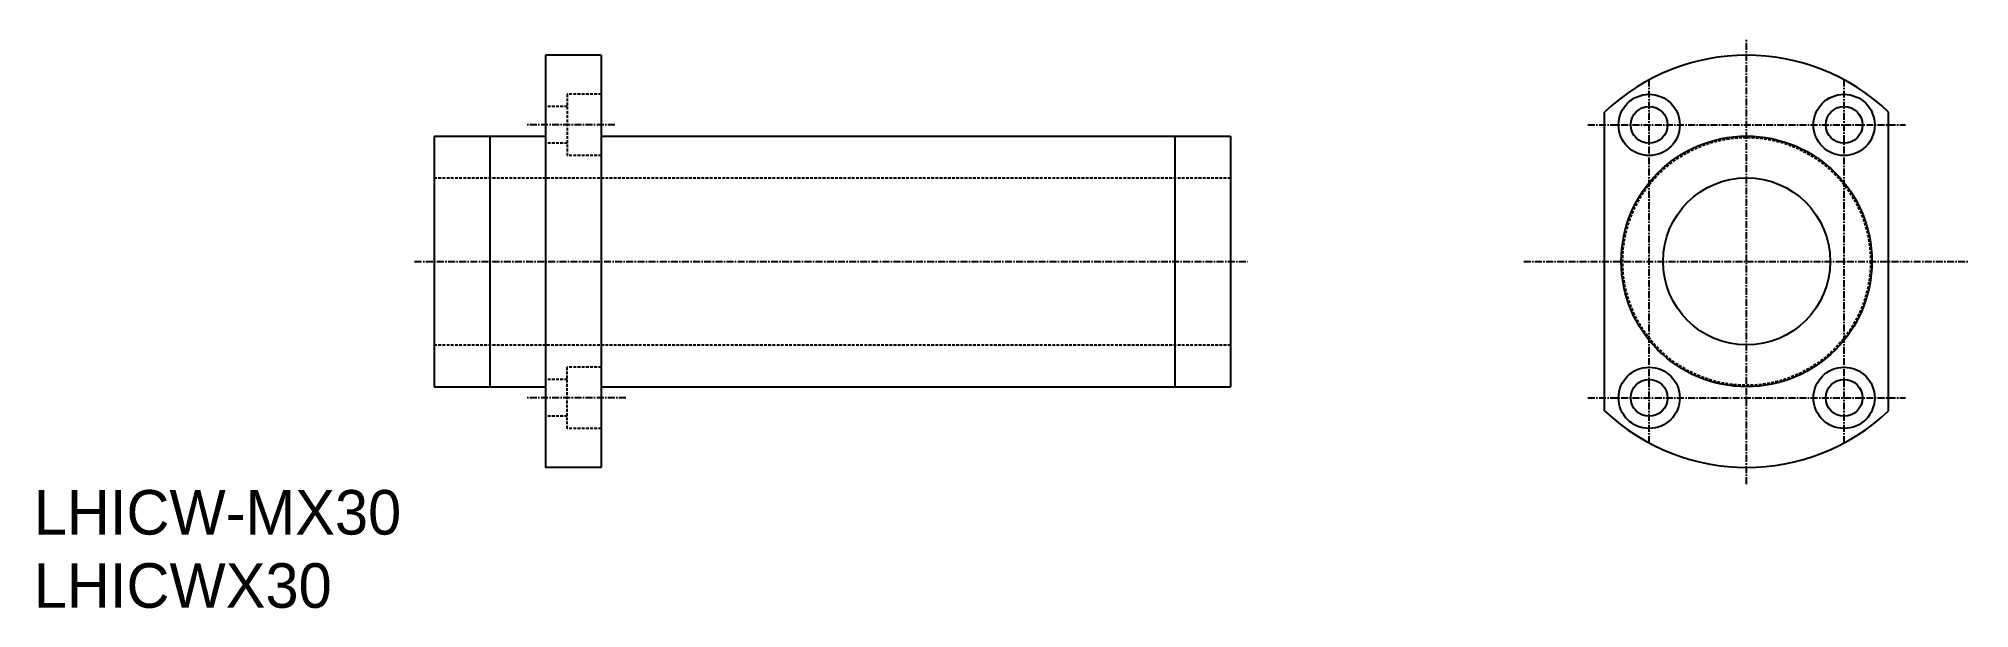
# Model space of a CAD drawing. Extents: x 114 to 461, y 156 to 258.
import ezdxf

# ---------------------------------------------------------------- set-up
doc = ezdxf.new("R2010")
doc.units = 0
doc.linetypes.add('CENTER', pattern=[2, 1.25, -0.25, 0.25, -0.25])
doc.linetypes.add('DASHED', pattern=[0.75, 0.5, -0.25])
doc.layers.get('0').update_dxf_attribs({"linetype": 'CONTINUOUS'})
doc.layers.add('CENTER', color=1, linetype='CENTER')

msp = doc.modelspace()

# ---------------------------------------------------------------- linework, layer by layer
at = {"color": 7, "linetype": 'CONTINUOUS'}
for p, q in [((215.08, 255.36), (205.08, 255.36)), ((205.08, 255.36), (205.08, 181.36)), ((215.08, 255.36), (215.08, 181.36)), ((395.23, 191.55), (395.23, 245.17)), ((446.23, 191.55), (446.23, 245.17)), ((185.08, 240.86), (185.08, 195.86)), ((185.08, 240.86), (205.08, 240.86)), ((195.08, 240.86), (195.08, 195.86)), ((215.08, 240.86), (328.08, 240.86)), ((318.08, 240.86), (318.08, 195.86)), ((328.08, 240.86), (328.08, 195.86)), ((185.08, 195.86), (205.08, 195.86)), ((215.08, 195.86), (328.08, 195.86)), ((215.08, 181.36), (205.08, 181.36))]:
    msp.add_line(p, q, dxfattribs=at)
at = {"color": 3, "linetype": 'DASHED'}
for p, q in [((208.98, 246.16), (205.08, 246.16)), ((215.08, 248.36), (208.98, 248.36)), ((208.98, 248.36), (208.98, 237.36)), ((208.98, 239.56), (205.08, 239.56)), ((215.08, 237.36), (208.98, 237.36)), ((185.08, 233.36), (328.08, 233.36)), ((185.08, 203.36), (328.08, 203.36)), ((208.98, 188.36), (208.98, 199.36)), ((215.08, 199.36), (208.98, 199.36)), ((208.98, 197.16), (205.08, 197.16)), ((208.98, 190.56), (205.08, 190.56)), ((215.08, 188.36), (208.98, 188.36))]:
    msp.add_line(p, q, dxfattribs=at)
at = {"color": 7, "linetype": 'CONTINUOUS'}
for centre, radius in [((403.23, 242.86), 5.5), ((403.23, 242.86), 3.3), ((438.23, 242.86), 5.5), ((438.23, 242.86), 3.3), ((420.73, 218.36), 22.5), ((420.73, 218.36), 15), ((403.23, 193.86), 5.5), ((438.23, 193.86), 5.5), ((403.23, 193.86), 3.3), ((438.23, 193.86), 3.3)]:
    msp.add_circle(centre, radius, dxfattribs=at)
at = {"color": 3, "linetype": 'DASHED'}
msp.add_circle((420.73, 218.36), 22.25, dxfattribs=at)
at = {"color": 7, "linetype": 'CONTINUOUS'}
for start, end in [(46.434, 133.566), (226.434, 313.566)]:
    msp.add_arc((420.73, 218.36), 37, start, end, dxfattribs=at)
at = {"layer": 'CENTER', "color": 1, "linetype": 'CENTER'}
for p, q in [((420.73, 178.36), (420.73, 258.36)), ((403.23, 185.76), (403.23, 250.96)), ((438.23, 185.76), (438.23, 250.96)), ((217.52, 242.86), (201.52, 242.86)), ((392.23, 242.86), (449.23, 242.86)), ((181.58, 218.36), (331.13, 218.36)), ((380.73, 218.36), (460.73, 218.36)), ((219.52, 193.86), (201.52, 193.86)), ((392.23, 193.86), (449.23, 193.86))]:
    msp.add_line(p, q, dxfattribs=at)

# ---------------------------------------------------------------- texts
at = {"color": 7, "linetype": 'CONTINUOUS'}
for s, p in [('LHICW-MX30', (113.19, 169.31)), ('LHICWX30', (113.19, 156.17))]:
    msp.add_text(s, height=8, dxfattribs=at).set_placement(p)

doc.saveas('drawing.dxf')
